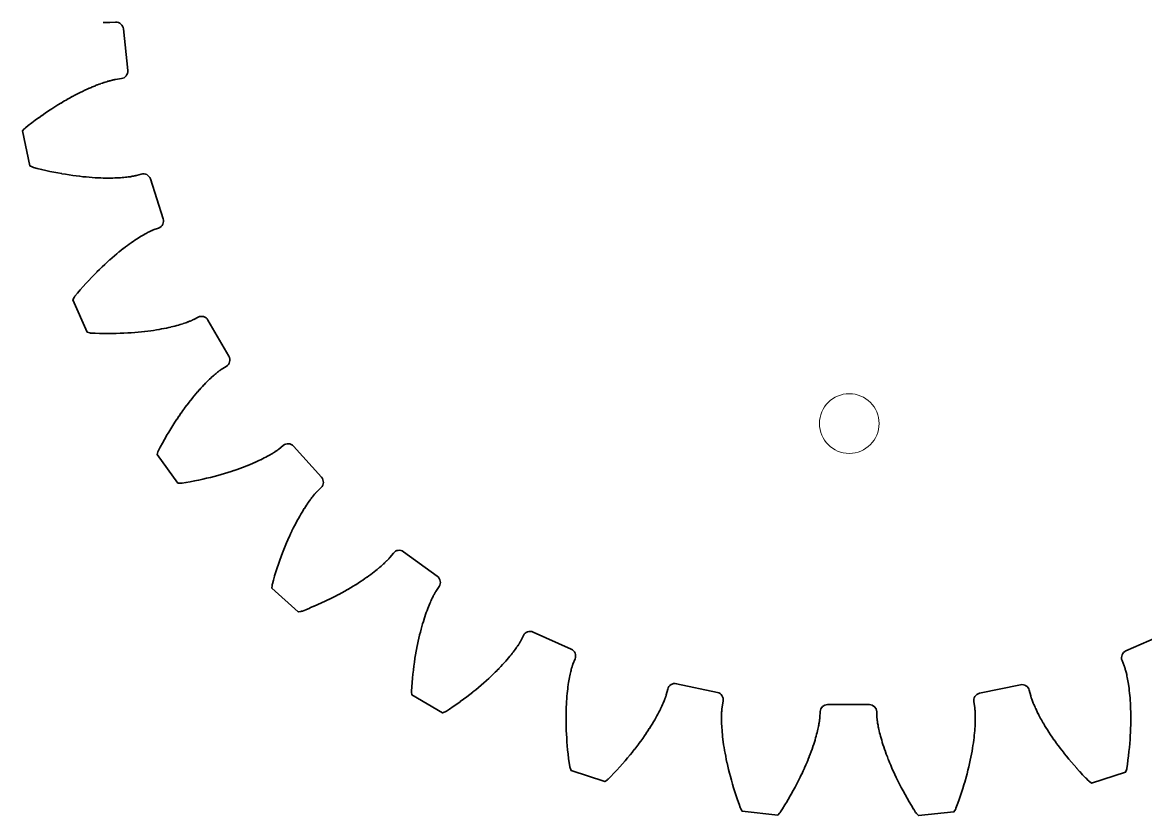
# Model space of a CAD drawing. Header units: millimetres. Extents: x 16327 to 16632, y 30408 to 30707.
# Drawn here: x 16328.8 to 16479.3, y 30482.3 to 30588.6 of the extents above; entities that cross this region are included whole.
import ezdxf

# ---------------------------------------------------------------- set-up
doc = ezdxf.new("R2010")
doc.units = ezdxf.units.MM
doc.header["$MEASUREMENT"] = 0
doc.layers.add('2D Drafting - General_Pen_No__21', color=7, linetype='Continuous', lineweight=20)
doc.layers.add('2D Drafting - General_Pen_No__6', color=5, linetype='Continuous', lineweight=35)

msp = doc.modelspace()

# ---------------------------------------------------------------- linework, layer by layer
at = {"layer": '2D Drafting - General_Pen_No__21', "linetype": 'Continuous'}
msp.add_circle((16439.59, 30534.83), 4, dxfattribs=at)
at = {"layer": '2D Drafting - General_Pen_No__6', "linetype": 'Continuous', "flags": 128}
msp.add_lwpolyline([(16339.63, 30588.58, 0.004966), (16339.65, 30588.58), (16339.79, 30588.57), (16339.91, 30588.56, 0.006813), (16339.93, 30588.56), (16340.05, 30588.56), (16340.14, 30588.55, 0.006687), (16340.16, 30588.55), (16340.24, 30588.55), (16340.33, 30588.55), (16340.37, 30588.55, 0.0101), (16340.41, 30588.55), (16340.43, 30588.55, 0.00747), (16340.46, 30588.55), (16340.49, 30588.55), (16340.52, 30588.55), (16341.3, 30588.6, -0.402938), (16342.35, 30587.71), (16342.92, 30582.14, -0.402652), (16342.07, 30581.05), (16341.29, 30580.94, 0.01281), (16341.24, 30580.93, -0.00301), (16341.22, 30580.92), (16341.18, 30580.92, 0.006179), (16341.16, 30580.91), (16341.11, 30580.9, -0.002832), (16341.1, 30580.9), (16341.04, 30580.89, 0.00764), (16341.01, 30580.88), (16340.94, 30580.87, 0.004256), (16340.92, 30580.86), (16340.83, 30580.84), (16340.72, 30580.81, 0.00691), (16340.7, 30580.81), (16340.58, 30580.77), (16340.45, 30580.74, 0.003819), (16340.43, 30580.73), (16340.29, 30580.69, 0.003319), (16340.28, 30580.69), (16340.11, 30580.64), (16339.95, 30580.59, 0.006038), (16339.92, 30580.58), (16339.75, 30580.53, 0.004063), (16339.74, 30580.52), (16339.54, 30580.45), (16339.33, 30580.38, 0.005889), (16339.31, 30580.37), (16339.09, 30580.29), (16338.86, 30580.21, 0.002685), (16338.85, 30580.2), (16338.61, 30580.11, 0.002879), (16338.6, 30580.1), (16338.35, 30580, 0.003174), (16338.34, 30580), (16338.08, 30579.89, 0.00327), (16338.07, 30579.88), (16337.79, 30579.76, 0.002565), (16337.78, 30579.76), (16337.5, 30579.63, 0.003064), (16337.49, 30579.63), (16337.18, 30579.49), (16336.88, 30579.34, 0.004563), (16336.86, 30579.34), (16336.54, 30579.18), (16336.21, 30579.01, 0.003108), (16336.2, 30579.01), (16335.86, 30578.84, 0.003592), (16335.85, 30578.83), (16335.51, 30578.65, 0.003592), (16335.49, 30578.64), (16335.13, 30578.44), (16334.77, 30578.24, 0.004628), (16334.75, 30578.23), (16334.37, 30578.01), (16333.99, 30577.78, 0.003466), (16333.98, 30577.77), (16333.58, 30577.53), (16333.18, 30577.28, 0.003666), (16333.16, 30577.27), (16332.75, 30577), (16332.33, 30576.73, 0.00456), (16332.31, 30576.72), (16331.88, 30576.43), (16331.45, 30576.12, 0.002786), (16331.44, 30576.12), (16331, 30575.81, 0.003352), (16330.99, 30575.8), (16330.54, 30575.47, 0.002658), (16330.53, 30575.47), (16330.08, 30575.13, 0.003448), (16330.07, 30575.12), (16329.6, 30574.76), (16329.21, 30574.45, 0.051109), (16329.06, 30574.31), (16328.82, 30574.04), (16329.8, 30569.37), (16330.13, 30569.21, 0.049273), (16330.31, 30569.14), (16330.8, 30569.02, 0.002923), (16330.81, 30569.02), (16331.37, 30568.88, 0.002848), (16331.39, 30568.88), (16331.94, 30568.75, 0.003665), (16331.95, 30568.74), (16332.5, 30568.62), (16333.03, 30568.51, 0.003049), (16333.04, 30568.51), (16333.57, 30568.41), (16334.07, 30568.32, 0.004072), (16334.09, 30568.31), (16334.59, 30568.23), (16335.07, 30568.15, 0.003348), (16335.08, 30568.15), (16335.55, 30568.08, 0.002723), (16335.56, 30568.08), (16336.03, 30568.02), (16336.47, 30567.96, 0.003956), (16336.49, 30567.96), (16336.92, 30567.91), (16337.34, 30567.87, 0.004325), (16337.36, 30567.87), (16337.77, 30567.83), (16338.17, 30567.8), (16338.55, 30567.77, 0.004095), (16338.57, 30567.77), (16338.94, 30567.75), (16339.29, 30567.74, 0.003927), (16339.31, 30567.74), (16339.65, 30567.73), (16339.98, 30567.72, 0.003194), (16339.99, 30567.72), (16340.3, 30567.72, 0.003553), (16340.31, 30567.72), (16340.62, 30567.72), (16340.9, 30567.73, 0.004718), (16340.92, 30567.73), (16341.2, 30567.74), (16341.46, 30567.75, 0.003059), (16341.47, 30567.75), (16341.71, 30567.76, 0.002875), (16341.73, 30567.76), (16341.95, 30567.77, 0.003744), (16341.97, 30567.77), (16342.19, 30567.79), (16342.39, 30567.81, 0.004975), (16342.41, 30567.81), (16342.61, 30567.83), (16342.78, 30567.85, 0.005399), (16342.8, 30567.85), (16342.97, 30567.87), (16343.12, 30567.89, 0.003236), (16343.13, 30567.89), (16343.26, 30567.91, 0.003937), (16343.28, 30567.91), (16343.4, 30567.93, 0.004718), (16343.41, 30567.94), (16343.53, 30567.96), (16343.63, 30567.97), (16343.71, 30567.99, 0.009797), (16343.74, 30568), (16343.8, 30568.01, -0.00359), (16343.81, 30568.01), (16343.86, 30568.02, 0.003783), (16343.88, 30568.02), (16343.91, 30568.03, 0.006806), (16343.93, 30568.04, 0.008208), (16343.98, 30568.05), (16343.98, 30568.06, 0.029373), (16344.1, 30568.08), (16344.74, 30568.26, -0.402782), (16345.96, 30567.61), (16347.68, 30562.28, -0.4029), (16347.07, 30561.03), (16346.34, 30560.77, 0.005333), (16346.32, 30560.76, 0.008218), (16346.29, 30560.75), (16346.26, 30560.74), (16346.23, 30560.72, -0.007096), (16346.21, 30560.71), (16346.18, 30560.7, 0.011299), (16346.14, 30560.68), (16346.08, 30560.66), (16346.01, 30560.62, 0.00606), (16345.99, 30560.61), (16345.9, 30560.57), (16345.8, 30560.52, 0.002986), (16345.79, 30560.52), (16345.67, 30560.46), (16345.55, 30560.4, 0.006684), (16345.53, 30560.38), (16345.39, 30560.31), (16345.24, 30560.23), (16345.09, 30560.14, 0.004292), (16345.07, 30560.13), (16344.9, 30560.03), (16344.72, 30559.93, 0.003196), (16344.71, 30559.92), (16344.52, 30559.8), (16344.33, 30559.68, 0.005051), (16344.31, 30559.67), (16344.1, 30559.54), (16343.88, 30559.4, 0.00339), (16343.87, 30559.39), (16343.64, 30559.23), (16343.41, 30559.07, 0.003438), (16343.39, 30559.06), (16343.14, 30558.88), (16342.89, 30558.7, 0.003271), (16342.88, 30558.69), (16342.62, 30558.5, 0.002859), (16342.61, 30558.49), (16342.34, 30558.29, 0.003687), (16342.33, 30558.28), (16342.05, 30558.06), (16341.76, 30557.83, 0.00441), (16341.75, 30557.82), (16341.45, 30557.57), (16341.15, 30557.32, 0.00379), (16341.14, 30557.31), (16340.83, 30557.05, 0.003289), (16340.82, 30557.04), (16340.51, 30556.76, 0.002512), (16340.5, 30556.75), (16340.18, 30556.47, 0.002925), (16340.17, 30556.46), (16339.84, 30556.15, 0.002981), (16339.84, 30556.15), (16339.5, 30555.83, 0.002746), (16339.49, 30555.82), (16339.15, 30555.49), (16338.8, 30555.15, 0.004119), (16338.79, 30555.13), (16338.43, 30554.77), (16338.08, 30554.4, 0.003308), (16338.07, 30554.39), (16337.7, 30554.01, 0.002962), (16337.7, 30554), (16337.33, 30553.6, 0.002657), (16337.32, 30553.6), (16336.95, 30553.18, 0.002888), (16336.95, 30553.18), (16336.57, 30552.75, 0.003209), (16336.56, 30552.74), (16336.18, 30552.3, 0.003219), (16336.18, 30552.29), (16335.86, 30551.91, 0.049174), (16335.75, 30551.74), (16335.57, 30551.42), (16337.5, 30547.06), (16337.85, 30546.97, 0.050527), (16338.05, 30546.94), (16338.54, 30546.92, 0.003398), (16338.56, 30546.92), (16339.14, 30546.91, 0.002538), (16339.15, 30546.91), (16339.72, 30546.9, 0.002957), (16339.73, 30546.9), (16340.28, 30546.89, 0.003018), (16340.29, 30546.89), (16340.84, 30546.9), (16341.37, 30546.9, 0.00416), (16341.39, 30546.9), (16341.9, 30546.92, 0.002543), (16341.91, 30546.92), (16342.41, 30546.94, 0.003326), (16342.42, 30546.94), (16342.92, 30546.97), (16343.39, 30546.99, 0.003057), (16343.4, 30547), (16343.86, 30547.03, 0.002785), (16343.87, 30547.03), (16344.32, 30547.07, 0.003079), (16344.33, 30547.07), (16344.76, 30547.11, 0.00311), (16344.77, 30547.11), (16345.19, 30547.16, 0.00258), (16345.2, 30547.16), (16345.61, 30547.21), (16346, 30547.26, 0.003969), (16346.02, 30547.26), (16346.39, 30547.32, 0.002512), (16346.4, 30547.32), (16346.76, 30547.38, 0.003398), (16346.77, 30547.38), (16347.12, 30547.44, 0.002956), (16347.13, 30547.44), (16347.47, 30547.5), (16347.79, 30547.57, 0.00344), (16347.81, 30547.57), (16348.12, 30547.63), (16348.42, 30547.7), (16348.7, 30547.76, 0.005276), (16348.72, 30547.77), (16348.98, 30547.83), (16349.24, 30547.9, 0.003101), (16349.25, 30547.9), (16349.5, 30547.96), (16349.72, 30548.03, 0.003753), (16349.73, 30548.03), (16349.94, 30548.09, 0.002637), (16349.95, 30548.09), (16350.15, 30548.16), (16350.33, 30548.21, 0.006907), (16350.36, 30548.22), (16350.52, 30548.28), (16350.69, 30548.33), (16350.82, 30548.38, 0.007243), (16350.85, 30548.39), (16350.98, 30548.44), (16351.09, 30548.48, 0.006577), (16351.12, 30548.49), (16351.21, 30548.53, 0.002925), (16351.22, 30548.53), (16351.31, 30548.57, 0.003418), (16351.32, 30548.57), (16351.4, 30548.61, -0.003057), (16351.41, 30548.61), (16351.47, 30548.64, 0.006392), (16351.49, 30548.65), (16351.53, 30548.66, 0.006199), (16351.55, 30548.67), (16351.59, 30548.69), (16351.61, 30548.7, 0.006694), (16351.64, 30548.71), (16351.64, 30548.73, 0.035129), (16351.77, 30548.78), (16352.34, 30549.08, -0.402973), (16353.67, 30548.69), (16356.46, 30543.84, -0.402911), (16356.12, 30542.49), (16355.46, 30542.08, -0.004183), (16355.45, 30542.07), (16355.43, 30542.06), (16355.42, 30542.05, -0.010471), (16355.38, 30542.03), (16355.37, 30542.02, 0.007968), (16355.34, 30542), (16355.31, 30541.98, 0.005183), (16355.29, 30541.96), (16355.23, 30541.92), (16355.15, 30541.86), (16355.07, 30541.8), (16354.99, 30541.74, 0.00838), (16354.96, 30541.72), (16354.87, 30541.64), (16354.76, 30541.55), (16354.64, 30541.45, 0.006165), (16354.62, 30541.44), (16354.5, 30541.33), (16354.37, 30541.21, 0.004115), (16354.35, 30541.2), (16354.21, 30541.07), (16354.06, 30540.93, 0.004153), (16354.05, 30540.92), (16353.88, 30540.76), (16353.72, 30540.6, 0.004149), (16353.71, 30540.59), (16353.53, 30540.42), (16353.34, 30540.23, 0.003123), (16353.34, 30540.22), (16353.15, 30540.03, 0.004548), (16353.14, 30540.02), (16352.94, 30539.81), (16352.73, 30539.58), (16352.52, 30539.35, 0.003479), (16352.51, 30539.34), (16352.3, 30539.09, 0.003944), (16352.29, 30539.08), (16352.07, 30538.83, 0.003388), (16352.06, 30538.82), (16351.83, 30538.54), (16351.6, 30538.26, 0.004957), (16351.59, 30538.24), (16351.35, 30537.94), (16351.1, 30537.63, 0.003496), (16351.1, 30537.62), (16350.85, 30537.29), (16350.59, 30536.96, 0.004182), (16350.58, 30536.94), (16350.33, 30536.59), (16350.07, 30536.22, 0.0032), (16350.06, 30536.21), (16349.8, 30535.84, 0.003336), (16349.79, 30535.82), (16349.53, 30535.43, 0.002677), (16349.52, 30535.42), (16349.25, 30535.01), (16348.98, 30534.59, 0.00454), (16348.97, 30534.57), (16348.7, 30534.14, 0.002549), (16348.7, 30534.13), (16348.42, 30533.67), (16348.14, 30533.21, 0.003772), (16348.13, 30533.19), (16347.85, 30532.71), (16347.58, 30532.21, 0.003634), (16347.57, 30532.2), (16347.29, 30531.68), (16347.05, 30531.24, 0.051011), (16346.97, 30531.05), (16346.87, 30530.7), (16349.66, 30526.84), (16350.03, 30526.83, 0.050351), (16350.23, 30526.84), (16350.72, 30526.92, 0.002846), (16350.73, 30526.92), (16351.3, 30527.03, 0.00385), (16351.31, 30527.03), (16351.88, 30527.14), (16352.42, 30527.25, 0.003289), (16352.44, 30527.26), (16352.97, 30527.37), (16353.49, 30527.49, 0.00356), (16353.5, 30527.49), (16354, 30527.62, 0.002544), (16354.01, 30527.62), (16354.49, 30527.74, 0.003128), (16354.51, 30527.74), (16354.98, 30527.87, 0.002684), (16354.99, 30527.87), (16355.45, 30528), (16355.89, 30528.13, 0.004075), (16355.91, 30528.13), (16356.33, 30528.26, 0.002778), (16356.34, 30528.27), (16356.77, 30528.4), (16357.16, 30528.53, 0.003136), (16357.18, 30528.54), (16357.57, 30528.67), (16357.94, 30528.8, 0.003757), (16357.95, 30528.81), (16358.31, 30528.94, 0.002822), (16358.32, 30528.94), (16358.67, 30529.08), (16358.99, 30529.21, 0.003846), (16359.01, 30529.21), (16359.33, 30529.35), (16359.63, 30529.47, 0.003272), (16359.64, 30529.48), (16359.93, 30529.6, 0.002762), (16359.94, 30529.61), (16360.21, 30529.73, 0.003379), (16360.22, 30529.73), (16360.49, 30529.86), (16360.73, 30529.98, 0.003382), (16360.74, 30529.98), (16360.97, 30530.1, 0.003065), (16360.98, 30530.1), (16361.21, 30530.22), (16361.41, 30530.32, 0.005158), (16361.43, 30530.33), (16361.63, 30530.44), (16361.81, 30530.54, 0.002927), (16361.82, 30530.54), (16361.99, 30530.64), (16362.14, 30530.73, 0.004382), (16362.16, 30530.74), (16362.3, 30530.83), (16362.43, 30530.9, 0.007073), (16362.45, 30530.92), (16362.57, 30530.99), (16362.66, 30531.05, 0.007393), (16362.69, 30531.07), (16362.78, 30531.13), (16362.86, 30531.18, 0.004561), (16362.87, 30531.19), (16362.94, 30531.24), (16363, 30531.28, 0.007364), (16363.02, 30531.3), (16363.06, 30531.32, -0.005139), (16363.07, 30531.34), (16363.09, 30531.35, 0.013111), (16363.13, 30531.38), (16363.14, 30531.39), (16363.15, 30531.4, -0.006712), (16363.17, 30531.41), (16363.76, 30531.9, -0.402693), (16365.15, 30531.8), (16368.88, 30527.63, -0.402939), (16368.83, 30526.24), (16368.27, 30525.7, -0.005735), (16368.26, 30525.69), (16368.25, 30525.68), (16368.24, 30525.67, 0.013404), (16368.2, 30525.63), (16368.19, 30525.62, -0.007503), (16368.17, 30525.6), (16368.15, 30525.58, 0.011192), (16368.12, 30525.54), (16368.09, 30525.51, -0.00683), (16368.07, 30525.49), (16368.03, 30525.45, 0.010963), (16368, 30525.41), (16367.95, 30525.35), (16367.87, 30525.25), (16367.79, 30525.16, 0.004144), (16367.78, 30525.14), (16367.69, 30525.03), (16367.6, 30524.91, 0.003535), (16367.59, 30524.9), (16367.49, 30524.77, 0.003597), (16367.48, 30524.76), (16367.37, 30524.62), (16367.26, 30524.46, 0.005461), (16367.25, 30524.45), (16367.13, 30524.28), (16367.01, 30524.1, 0.003194), (16367, 30524.09), (16366.87, 30523.89, 0.003035), (16366.86, 30523.88), (16366.73, 30523.68, 0.002918), (16366.72, 30523.67), (16366.59, 30523.45, 0.00315), (16366.58, 30523.44), (16366.43, 30523.21, 0.002538), (16366.43, 30523.2), (16366.28, 30522.96, 0.002532), (16366.28, 30522.95), (16366.12, 30522.69, 0.003603), (16366.12, 30522.68), (16365.96, 30522.41, 0.002557), (16365.96, 30522.4), (16365.79, 30522.11), (16365.63, 30521.82, 0.004495), (16365.62, 30521.8), (16365.45, 30521.48), (16365.29, 30521.16, 0.003617), (16365.28, 30521.14), (16365.11, 30520.81, 0.002865), (16365.11, 30520.8), (16364.93, 30520.44, 0.002935), (16364.93, 30520.43), (16364.75, 30520.06), (16364.58, 30519.68, 0.003784), (16364.57, 30519.66), (16364.39, 30519.27, 0.003913), (16364.39, 30519.26), (16364.21, 30518.84), (16364.03, 30518.41, 0.002957), (16364.03, 30518.4), (16363.85, 30517.96), (16363.67, 30517.5, 0.004224), (16363.66, 30517.49), (16363.49, 30517.01), (16363.31, 30516.53, 0.004461), (16363.3, 30516.52), (16363.13, 30516.01), (16362.95, 30515.5, 0.003474), (16362.95, 30515.49), (16362.78, 30514.95), (16362.61, 30514.41, 0.003866), (16362.6, 30514.4), (16362.44, 30513.83), (16362.3, 30513.35, 0.051501), (16362.26, 30513.15), (16362.23, 30512.79), (16365.77, 30509.59), (16366.12, 30509.65, 0.050883), (16366.32, 30509.71), (16366.79, 30509.89), (16367.33, 30510.11, 0.003331), (16367.34, 30510.12), (16367.86, 30510.34, 0.003613), (16367.88, 30510.34), (16368.39, 30510.57), (16368.89, 30510.79, 0.00315), (16368.9, 30510.8), (16369.38, 30511.03), (16369.84, 30511.25, 0.004065), (16369.86, 30511.25), (16370.31, 30511.48), (16370.75, 30511.7, 0.003249), (16370.76, 30511.71), (16371.18, 30511.93, 0.00281), (16371.19, 30511.93), (16371.6, 30512.15), (16371.99, 30512.37, 0.003244), (16372.01, 30512.38), (16372.38, 30512.59, 0.003048), (16372.39, 30512.6), (16372.76, 30512.81), (16373.11, 30513.02, 0.003844), (16373.12, 30513.03), (16373.45, 30513.23, 0.003658), (16373.47, 30513.24), (16373.79, 30513.45), (16374.1, 30513.65, 0.00254), (16374.11, 30513.65), (16374.4, 30513.85, 0.003035), (16374.41, 30513.85), (16374.7, 30514.05), (16374.97, 30514.23, 0.004578), (16374.98, 30514.24), (16375.24, 30514.43), (16375.48, 30514.61, 0.002779), (16375.49, 30514.62), (16375.72, 30514.78, 0.003956), (16375.73, 30514.79), (16375.95, 30514.96), (16376.15, 30515.12, 0.005419), (16376.17, 30515.14), (16376.36, 30515.29), (16376.54, 30515.44, 0.004389), (16376.55, 30515.45), (16376.72, 30515.59), (16376.88, 30515.73, 0.003212), (16376.89, 30515.74), (16377.03, 30515.87), (16377.16, 30515.98, 0.007392), (16377.18, 30516), (16377.3, 30516.12), (16377.41, 30516.21, 0.008061), (16377.43, 30516.24), (16377.52, 30516.33), (16377.61, 30516.42, 0.002786), (16377.62, 30516.43), (16377.71, 30516.51), (16377.77, 30516.58, 0.003109), (16377.78, 30516.59), (16377.84, 30516.65, 0.004358), (16377.85, 30516.66), (16377.9, 30516.72), (16377.94, 30516.77), (16377.97, 30516.8, 0.002635), (16377.98, 30516.81), (16378, 30516.84), (16378.01, 30516.85, -0.006104), (16378.03, 30516.87), (16378.51, 30517.47, -0.403012), (16379.88, 30517.66), (16384.4, 30514.36, -0.403167), (16384.64, 30512.99), (16384.2, 30512.34, -0.010299), (16384.18, 30512.3, 0.010299), (16384.15, 30512.26), (16384.14, 30512.24, -0.002584), (16384.13, 30512.23), (16384.11, 30512.19, 0.005368), (16384.1, 30512.17), (16384.07, 30512.11, 0.003959), (16384.06, 30512.1), (16384.01, 30512.02), (16383.96, 30511.93), (16383.91, 30511.84, 0.006365), (16383.9, 30511.81), (16383.85, 30511.7), (16383.78, 30511.58, 0.003142), (16383.78, 30511.57), (16383.71, 30511.44, 0.004747), (16383.7, 30511.42), (16383.63, 30511.27), (16383.56, 30511.11, 0.004627), (16383.55, 30511.09), (16383.47, 30510.91), (16383.39, 30510.73, 0.006211), (16383.38, 30510.7), (16383.3, 30510.5), (16383.21, 30510.29, 0.004796), (16383.21, 30510.27), (16383.12, 30510.04), (16383.02, 30509.8, 0.004695), (16383.02, 30509.78), (16382.92, 30509.52), (16382.83, 30509.25, 0.004191), (16382.82, 30509.24), (16382.73, 30508.95), (16382.63, 30508.65, 0.004346), (16382.62, 30508.63), (16382.53, 30508.32), (16382.43, 30507.99, 0.004448), (16382.43, 30507.98), (16382.33, 30507.63), (16382.23, 30507.28, 0.005056), (16382.23, 30507.26), (16382.13, 30506.89), (16382.03, 30506.51, 0.003869), (16382.03, 30506.49), (16381.94, 30506.09), (16381.84, 30505.68, 0.003968), (16381.84, 30505.67), (16381.75, 30505.24), (16381.66, 30504.8, 0.004747), (16381.66, 30504.78), (16381.57, 30504.33), (16381.49, 30503.86, 0.002988), (16381.49, 30503.85), (16381.41, 30503.37, 0.003404), (16381.41, 30503.35), (16381.33, 30502.86, 0.002918), (16381.33, 30502.85), (16381.26, 30502.34, 0.002603), (16381.26, 30502.33), (16381.19, 30501.81, 0.003752), (16381.19, 30501.79), (16381.13, 30501.26, 0.002603), (16381.13, 30501.25), (16381.07, 30500.69), (16381.02, 30500.12, 0.002986), (16381.01, 30500.11), (16380.97, 30499.53, 0.002978), (16380.97, 30499.52), (16380.93, 30499.02, 0.050567), (16380.94, 30498.82), (16380.99, 30498.46), (16385.11, 30496.06), (16385.44, 30496.2, 0.051385), (16385.62, 30496.29), (16386.04, 30496.57, 0.002613), (16386.05, 30496.57), (16386.53, 30496.9, 0.002729), (16386.54, 30496.91), (16387, 30497.23, 0.002562), (16387.01, 30497.24), (16387.46, 30497.56, 0.003384), (16387.47, 30497.57), (16387.91, 30497.89, 0.002957), (16387.92, 30497.9), (16388.34, 30498.21, 0.002813), (16388.35, 30498.22), (16388.75, 30498.53, 0.002934), (16388.76, 30498.54), (16389.15, 30498.85, 0.002694), (16389.16, 30498.86), (16389.54, 30499.16, 0.003217), (16389.55, 30499.17), (16389.92, 30499.48), (16390.27, 30499.78, 0.004683), (16390.29, 30499.79), (16390.62, 30500.08), (16390.95, 30500.37, 0.005215), (16390.97, 30500.38), (16391.28, 30500.67), (16391.57, 30500.94, 0.003679), (16391.59, 30500.95), (16391.88, 30501.23), (16392.15, 30501.5, 0.003529), (16392.16, 30501.51), (16392.41, 30501.76, 0.002978), (16392.42, 30501.77), (16392.67, 30502.02, 0.002874), (16392.68, 30502.03), (16392.91, 30502.28, 0.002644), (16392.92, 30502.29), (16393.15, 30502.53), (16393.36, 30502.76, 0.004399), (16393.37, 30502.77), (16393.57, 30503), (16393.76, 30503.21, 0.004052), (16393.77, 30503.23), (16393.95, 30503.44), (16394.11, 30503.64, 0.003861), (16394.12, 30503.65), (16394.28, 30503.85), (16394.43, 30504.03, 0.002893), (16394.43, 30504.04), (16394.57, 30504.21), (16394.7, 30504.38, 0.004989), (16394.71, 30504.39), (16394.82, 30504.54, 0.002705), (16394.82, 30504.55), (16394.93, 30504.7, 0.002592), (16394.93, 30504.7), (16395.03, 30504.84, 0.002969), (16395.03, 30504.85), (16395.12, 30504.98), (16395.2, 30505.09, 0.003979), (16395.21, 30505.11), (16395.27, 30505.2, 0.005557), (16395.29, 30505.22), (16395.35, 30505.32), (16395.4, 30505.41), (16395.44, 30505.47, 0.007305), (16395.46, 30505.5), (16395.49, 30505.56), (16395.52, 30505.6, -0.006642), (16395.53, 30505.63, 0.01826), (16395.57, 30505.7), (16395.58, 30505.71, 0.006153), (16395.59, 30505.73), (16395.93, 30506.42, -0.40318), (16397.23, 30506.89), (16402.34, 30504.6, -0.402957), (16402.86, 30503.31), (16402.57, 30502.59), (16402.56, 30502.56), (16402.55, 30502.54, 0.01147), (16402.53, 30502.5), (16402.53, 30502.49, 0.007074), (16402.52, 30502.46), (16402.5, 30502.41), (16402.48, 30502.33), (16402.45, 30502.24), (16402.42, 30502.16, 0.009036), (16402.41, 30502.12), (16402.39, 30502.03, -0.003159), (16402.38, 30502.01), (16402.35, 30501.9, 0.004019), (16402.35, 30501.88), (16402.32, 30501.76, 0.005564), (16402.31, 30501.74), (16402.27, 30501.59), (16402.23, 30501.43, 0.004263), (16402.23, 30501.41), (16402.19, 30501.25, 0.004619), (16402.19, 30501.23), (16402.15, 30501.04), (16402.11, 30500.84, 0.00526), (16402.11, 30500.82), (16402.07, 30500.6), (16402.03, 30500.37, 0.005373), (16402.02, 30500.35), (16401.98, 30500.11), (16401.94, 30499.85, 0.004621), (16401.94, 30499.84), (16401.9, 30499.56), (16401.87, 30499.28, 0.00275), (16401.87, 30499.27), (16401.83, 30498.97, 0.003099), (16401.83, 30498.96), (16401.8, 30498.64), (16401.76, 30498.32, 0.004479), (16401.76, 30498.3), (16401.74, 30497.96, 0.002962), (16401.74, 30497.95), (16401.71, 30497.59), (16401.69, 30497.23, 0.003278), (16401.69, 30497.21), (16401.67, 30496.84, 0.002834), (16401.67, 30496.82), (16401.66, 30496.43, 0.002519), (16401.66, 30496.42), (16401.65, 30496.02, 0.003832), (16401.65, 30496), (16401.64, 30495.57), (16401.64, 30495.14, 0.002939), (16401.64, 30495.13), (16401.65, 30494.68, 0.002531), (16401.65, 30494.67), (16401.66, 30494.21, 0.003724), (16401.66, 30494.2), (16401.68, 30493.72), (16401.7, 30493.23, 0.00373), (16401.7, 30493.22), (16401.73, 30492.72, 0.002519), (16401.73, 30492.71), (16401.77, 30492.19, 0.00315), (16401.77, 30492.18), (16401.81, 30491.66, 0.003258), (16401.81, 30491.65), (16401.86, 30491.1), (16401.92, 30490.55, 0.003874), (16401.92, 30490.53), (16401.99, 30489.96), (16402.06, 30489.38, 0.003565), (16402.07, 30489.37), (16402.14, 30488.88, 0.050566), (16402.18, 30488.68), (16402.31, 30488.34), (16406.84, 30486.85), (16407.14, 30487.06, 0.050322), (16407.29, 30487.19), (16407.65, 30487.55), (16408.05, 30487.97, 0.003271), (16408.06, 30487.98), (16408.45, 30488.39, 0.00338), (16408.45, 30488.4), (16408.83, 30488.82), (16409.19, 30489.22, 0.003082), (16409.2, 30489.23), (16409.55, 30489.63, 0.002533), (16409.55, 30489.64), (16409.89, 30490.03, 0.003657), (16409.9, 30490.04), (16410.22, 30490.43), (16410.53, 30490.81, 0.003208), (16410.54, 30490.82), (16410.83, 30491.19, 0.003193), (16410.84, 30491.2), (16411.12, 30491.57), (16411.39, 30491.92, 0.003977), (16411.4, 30491.94), (16411.66, 30492.29), (16411.91, 30492.63, 0.003484), (16411.92, 30492.64), (16412.15, 30492.98), (16412.38, 30493.31, 0.003224), (16412.38, 30493.32), (16412.6, 30493.64), (16412.8, 30493.95, 0.003691), (16412.81, 30493.96), (16412.99, 30494.26, 0.002952), (16413, 30494.27), (16413.18, 30494.55, 0.002718), (16413.18, 30494.56), (16413.35, 30494.84, 0.002727), (16413.36, 30494.85), (16413.52, 30495.12, 0.003487), (16413.52, 30495.13), (16413.67, 30495.39, 0.002683), (16413.68, 30495.4), (16413.81, 30495.65, 0.003243), (16413.82, 30495.66), (16413.95, 30495.9, 0.002863), (16413.95, 30495.91), (16414.08, 30496.15), (16414.19, 30496.37), (16414.3, 30496.58, 0.005178), (16414.3, 30496.6), (16414.4, 30496.79), (16414.49, 30496.98, 0.003681), (16414.49, 30496.99), (16414.57, 30497.16, 0.00424), (16414.58, 30497.18), (16414.65, 30497.35), (16414.72, 30497.51), (16414.77, 30497.64, 0.007649), (16414.79, 30497.67), (16414.83, 30497.79, -0.00263), (16414.84, 30497.8), (16414.88, 30497.91, 0.006472), (16414.89, 30497.93), (16414.92, 30498.03, 0.002875), (16414.93, 30498.04), (16414.96, 30498.14), (16414.99, 30498.21, 0.006164), (16415, 30498.23), (16415.02, 30498.3), (16415.04, 30498.36, -0.002669), (16415.04, 30498.37), (16415.05, 30498.4, 0.006134), (16415.06, 30498.43), (16415.07, 30498.45), (16415.07, 30498.48), (16415.27, 30499.24, -0.402932), (16416.45, 30499.97), (16421.92, 30498.79, -0.402921), (16422.69, 30497.64), (16422.56, 30496.87, -0.003603), (16422.56, 30496.86), (16422.55, 30496.84), (16422.55, 30496.8), (16422.54, 30496.76, 0.006436), (16422.54, 30496.73), (16422.53, 30496.68, -0.00364), (16422.53, 30496.67), (16422.53, 30496.61, 0.008671), (16422.52, 30496.58), (16422.52, 30496.5), (16422.51, 30496.41, 0.006052), (16422.51, 30496.38), (16422.5, 30496.27), (16422.49, 30496.15, 0.004791), (16422.49, 30496.13), (16422.48, 30495.99), (16422.48, 30495.84, 0.005347), (16422.48, 30495.82), (16422.47, 30495.66), (16422.47, 30495.47, 0.003367), (16422.47, 30495.46), (16422.47, 30495.27, 0.003834), (16422.47, 30495.26), (16422.47, 30495.05), (16422.48, 30494.83, 0.003892), (16422.48, 30494.81), (16422.49, 30494.59, 0.003285), (16422.49, 30494.57), (16422.5, 30494.32), (16422.52, 30494.06, 0.002919), (16422.52, 30494.05), (16422.54, 30493.78, 0.004342), (16422.54, 30493.76), (16422.56, 30493.47), (16422.59, 30493.18, 0.003382), (16422.59, 30493.16), (16422.62, 30492.84), (16422.66, 30492.52, 0.003643), (16422.66, 30492.51), (16422.71, 30492.17, 0.002635), (16422.71, 30492.16), (16422.76, 30491.8), (16422.81, 30491.44, 0.002951), (16422.82, 30491.43), (16422.88, 30491.05, 0.003454), (16422.88, 30491.04), (16422.95, 30490.66, 0.003481), (16422.95, 30490.64), (16423.03, 30490.24), (16423.11, 30489.82, 0.003178), (16423.11, 30489.81), (16423.2, 30489.39, 0.002619), (16423.21, 30489.38), (16423.3, 30488.94, 0.002812), (16423.31, 30488.93), (16423.41, 30488.49, 0.003774), (16423.42, 30488.47), (16423.53, 30488), (16423.66, 30487.53, 0.002521), (16423.66, 30487.52), (16423.79, 30487.04, 0.003142), (16423.79, 30487.03), (16423.94, 30486.53, 0.003952), (16423.94, 30486.52), (16424.09, 30486.01), (16424.26, 30485.49, 0.003869), (16424.26, 30485.48), (16424.43, 30484.94), (16424.61, 30484.41, 0.00429), (16424.62, 30484.39), (16424.82, 30483.84), (16424.99, 30483.36, 0.049749), (16425.07, 30483.19), (16425.26, 30482.88), (16430, 30482.36), (16430.26, 30482.62, 0.050908), (16430.38, 30482.78), (16430.65, 30483.2, 0.00263), (16430.65, 30483.21), (16430.96, 30483.72), (16431.26, 30484.2, 0.003739), (16431.27, 30484.21), (16431.54, 30484.69, 0.002994), (16431.55, 30484.7), (16431.82, 30485.18), (16432.08, 30485.64, 0.003945), (16432.09, 30485.65), (16432.33, 30486.11), (16432.57, 30486.55, 0.003492), (16432.57, 30486.57), (16432.8, 30487.01), (16433.01, 30487.44), (16433.21, 30487.85, 0.004546), (16433.22, 30487.87), (16433.41, 30488.28), (16433.59, 30488.67, 0.005409), (16433.6, 30488.69), (16433.77, 30489.08), (16433.93, 30489.46, 0.003935), (16433.94, 30489.47), (16434.08, 30489.83, 0.003517), (16434.09, 30489.84), (16434.23, 30490.19, 0.002574), (16434.23, 30490.2), (16434.37, 30490.55), (16434.49, 30490.88, 0.004746), (16434.5, 30490.9), (16434.61, 30491.22), (16434.72, 30491.53, 0.004792), (16434.72, 30491.55), (16434.82, 30491.85), (16434.91, 30492.13, 0.002747), (16434.92, 30492.14), (16435, 30492.42, 0.003499), (16435, 30492.43), (16435.08, 30492.7), (16435.15, 30492.95, 0.00405), (16435.16, 30492.96), (16435.22, 30493.2), (16435.28, 30493.43, 0.003249), (16435.28, 30493.44), (16435.34, 30493.66), (16435.38, 30493.86, 0.004374), (16435.39, 30493.88), (16435.43, 30494.07), (16435.46, 30494.24, 0.00574), (16435.47, 30494.26), (16435.5, 30494.42), (16435.53, 30494.58), (16435.55, 30494.72, 0.00361), (16435.56, 30494.73), (16435.57, 30494.85, 0.00557), (16435.58, 30494.87), (16435.59, 30494.97, -0.003826), (16435.59, 30494.99), (16435.61, 30495.06, 0.01151), (16435.61, 30495.11), (16435.62, 30495.18), (16435.63, 30495.25, 0.003227), (16435.63, 30495.27), (16435.63, 30495.32, 0.003143), (16435.64, 30495.33), (16435.64, 30495.37, 0.004396), (16435.64, 30495.39), (16435.64, 30495.41, -0.004538), (16435.64, 30495.43), (16435.65, 30495.45), (16435.68, 30496.23, -0.403173), (16436.68, 30497.19), (16442.28, 30497.17, -0.402928), (16443.27, 30496.21), (16443.3, 30495.44, 0.006548), (16443.3, 30495.41, -0.005984), (16443.3, 30495.39), (16443.3, 30495.36), (16443.31, 30495.31, -0.003657), (16443.31, 30495.3), (16443.31, 30495.25, 0.007018), (16443.32, 30495.22), (16443.32, 30495.15), (16443.34, 30495.06), (16443.35, 30494.96, 0.004901), (16443.35, 30494.95), (16443.36, 30494.84, 0.003937), (16443.37, 30494.83), (16443.39, 30494.71, 0.003179), (16443.39, 30494.7), (16443.41, 30494.55), (16443.44, 30494.4), (16443.47, 30494.24, 0.007734), (16443.47, 30494.21), (16443.51, 30494.04), (16443.55, 30493.84), (16443.6, 30493.64, 0.00366), (16443.6, 30493.62), (16443.65, 30493.42, 0.005119), (16443.65, 30493.4), (16443.71, 30493.17), (16443.77, 30492.93, 0.00409), (16443.78, 30492.92), (16443.85, 30492.66), (16443.93, 30492.39), (16444.01, 30492.12, 0.005317), (16444.01, 30492.1), (16444.1, 30491.81), (16444.2, 30491.51, 0.00341), (16444.2, 30491.5), (16444.31, 30491.18), (16444.42, 30490.87, 0.003721), (16444.43, 30490.85), (16444.55, 30490.51), (16444.69, 30490.16), (16444.82, 30489.81, 0.004342), (16444.83, 30489.79), (16444.98, 30489.42), (16445.14, 30489.05, 0.00297), (16445.14, 30489.04), (16445.31, 30488.64), (16445.49, 30488.25, 0.003894), (16445.49, 30488.23), (16445.68, 30487.83, 0.002514), (16445.68, 30487.82), (16445.89, 30487.39), (16446.09, 30486.97, 0.003427), (16446.1, 30486.96), (16446.32, 30486.52, 0.002747), (16446.32, 30486.51), (16446.55, 30486.07, 0.003431), (16446.56, 30486.06), (16446.8, 30485.61, 0.002672), (16446.8, 30485.6), (16447.06, 30485.12), (16447.33, 30484.65, 0.00366), (16447.33, 30484.64), (16447.61, 30484.16, 0.002826), (16447.62, 30484.15), (16447.91, 30483.66), (16448.21, 30483.16, 0.003179), (16448.22, 30483.15), (16448.48, 30482.73, 0.05108), (16448.61, 30482.57), (16448.86, 30482.3), (16453.6, 30482.79), (16453.8, 30483.1, 0.049488), (16453.88, 30483.28), (16454.06, 30483.74, 0.002649), (16454.06, 30483.75), (16454.26, 30484.3, 0.003131), (16454.26, 30484.31), (16454.44, 30484.85, 0.003191), (16454.45, 30484.86), (16454.63, 30485.4), (16454.79, 30485.91, 0.00338), (16454.8, 30485.92), (16454.95, 30486.44), (16455.1, 30486.93, 0.00286), (16455.1, 30486.94), (16455.24, 30487.42, 0.00369), (16455.24, 30487.44), (16455.37, 30487.91), (16455.49, 30488.37, 0.003976), (16455.49, 30488.39), (16455.6, 30488.84), (16455.7, 30489.28, 0.002921), (16455.7, 30489.29), (16455.8, 30489.71, 0.00351), (16455.8, 30489.72), (16455.89, 30490.14), (16455.96, 30490.54, 0.002908), (16455.97, 30490.55), (16456.04, 30490.95), (16456.1, 30491.32, 0.004208), (16456.11, 30491.34), (16456.16, 30491.71), (16456.22, 30492.06, 0.002972), (16456.22, 30492.07), (16456.26, 30492.4, 0.003495), (16456.26, 30492.42), (16456.3, 30492.75), (16456.34, 30493.07), (16456.37, 30493.36, 0.00406), (16456.37, 30493.38), (16456.4, 30493.67), (16456.42, 30493.94, 0.004712), (16456.42, 30493.96), (16456.44, 30494.22), (16456.45, 30494.47, 0.003885), (16456.45, 30494.48), (16456.46, 30494.72), (16456.47, 30494.93, 0.004742), (16456.47, 30494.95), (16456.47, 30495.16), (16456.47, 30495.35, 0.005424), (16456.47, 30495.37), (16456.47, 30495.54, 0.003598), (16456.47, 30495.56), (16456.47, 30495.73), (16456.46, 30495.88, 0.004272), (16456.46, 30495.9), (16456.46, 30496.04), (16456.45, 30496.16, 0.002947), (16456.45, 30496.17), (16456.45, 30496.28, 0.005917), (16456.44, 30496.3), (16456.44, 30496.39, 0.003268), (16456.44, 30496.4), (16456.43, 30496.49), (16456.42, 30496.56, 0.005311), (16456.42, 30496.58), (16456.41, 30496.64), (16456.41, 30496.68, 0.007424), (16456.4, 30496.71), (16456.4, 30496.74, 0.007042), (16456.4, 30496.77), (16456.27, 30497.53, -0.403102), (16457.05, 30498.68), (16462.53, 30499.82, -0.402714), (16463.7, 30499.09), (16463.89, 30498.34, -0.00685), (16463.89, 30498.32), (16463.9, 30498.3), (16463.91, 30498.26), (16463.92, 30498.21), (16463.94, 30498.16, 0.006362), (16463.95, 30498.13), (16463.97, 30498.07), (16463.99, 30498, 0.009615), (16464.01, 30497.96), (16464.04, 30497.88), (16464.08, 30497.76), (16464.12, 30497.65, 0.004956), (16464.13, 30497.63), (16464.18, 30497.51, 0.003555), (16464.18, 30497.49), (16464.24, 30497.35), (16464.3, 30497.2, 0.003296), (16464.31, 30497.18), (16464.38, 30497.03, 0.004285), (16464.38, 30497.01), (16464.47, 30496.83), (16464.55, 30496.64, 0.002827), (16464.56, 30496.63), (16464.65, 30496.43, 0.002664), (16464.65, 30496.42), (16464.75, 30496.22, 0.003882), (16464.76, 30496.21), (16464.87, 30495.99, 0.002598), (16464.88, 30495.98), (16465, 30495.74), (16465.13, 30495.5, 0.002567), (16465.13, 30495.49), (16465.27, 30495.24, 0.003589), (16465.28, 30495.23), (16465.43, 30494.96), (16465.58, 30494.69, 0.004313), (16465.59, 30494.68), (16465.75, 30494.4, 0.002503), (16465.76, 30494.39), (16465.94, 30494.1, 0.003017), (16465.94, 30494.09), (16466.14, 30493.78), (16466.33, 30493.48, 0.003606), (16466.34, 30493.47), (16466.55, 30493.14), (16466.77, 30492.82, 0.004219), (16466.78, 30492.8), (16467.01, 30492.47, 0.003), (16467.02, 30492.46), (16467.26, 30492.12, 0.002976), (16467.27, 30492.11), (16467.53, 30491.75), (16467.79, 30491.4, 0.003904), (16467.8, 30491.38), (16468.09, 30491.01), (16468.38, 30490.64, 0.003309), (16468.39, 30490.63), (16468.7, 30490.24), (16469.01, 30489.86, 0.003674), (16469.02, 30489.84), (16469.35, 30489.45, 0.003092), (16469.36, 30489.44), (16469.71, 30489.04), (16470.07, 30488.63, 0.003428), (16470.08, 30488.62), (16470.45, 30488.21, 0.003711), (16470.46, 30488.2), (16470.85, 30487.78), (16471.25, 30487.35, 0.002762), (16471.26, 30487.34), (16471.6, 30486.98, 0.049539), (16471.75, 30486.86), (16472.05, 30486.65), (16476.59, 30488.11), (16476.72, 30488.45, 0.051328), (16476.77, 30488.65), (16476.84, 30489.15), (16476.92, 30489.74), (16476.99, 30490.3, 0.003578), (16476.99, 30490.31), (16477.05, 30490.87), (16477.11, 30491.41, 0.002898), (16477.11, 30491.42), (16477.16, 30491.95, 0.004033), (16477.16, 30491.96), (16477.2, 30492.48), (16477.23, 30492.98, 0.003948), (16477.23, 30493), (16477.26, 30493.48, 0.002757), (16477.26, 30493.49), (16477.28, 30493.98), (16477.29, 30494.44, 0.002997), (16477.29, 30494.45), (16477.3, 30494.89, 0.003753), (16477.3, 30494.91), (16477.3, 30495.34, 0.002623), (16477.3, 30495.35), (16477.3, 30495.78), (16477.29, 30496.19, 0.002964), (16477.29, 30496.2), (16477.28, 30496.59, 0.003124), (16477.28, 30496.6), (16477.27, 30496.98, 0.003374), (16477.27, 30496.99), (16477.25, 30497.37), (16477.22, 30497.72, 0.003794), (16477.22, 30497.73), (16477.2, 30498.07, 0.004108), (16477.2, 30498.08), (16477.17, 30498.41), (16477.14, 30498.72, 0.003383), (16477.14, 30498.74), (16477.1, 30499.03, 0.004519), (16477.1, 30499.05), (16477.07, 30499.34), (16477.03, 30499.62), (16476.99, 30499.87, 0.004123), (16476.99, 30499.89), (16476.95, 30500.12, 0.004626), (16476.95, 30500.14), (16476.91, 30500.37), (16476.87, 30500.59, 0.003618), (16476.87, 30500.6), (16476.83, 30500.8, 0.002878), (16476.83, 30500.81), (16476.79, 30501, 0.004525), (16476.79, 30501.01), (16476.75, 30501.19), (16476.71, 30501.35, 0.00479), (16476.71, 30501.37), (16476.67, 30501.51, 0.00254), (16476.67, 30501.52), (16476.64, 30501.65, 0.003469), (16476.63, 30501.67), (16476.6, 30501.79), (16476.57, 30501.89, 0.008288), (16476.56, 30501.92), (16476.54, 30502.01), (16476.51, 30502.1), (16476.49, 30502.16, 0.006948), (16476.48, 30502.19), (16476.47, 30502.24, 0.002914), (16476.46, 30502.25), (16476.45, 30502.28, 0.004829), (16476.44, 30502.3), (16476.43, 30502.33), (16476.43, 30502.35, 0.006097), (16476.42, 30502.37), (16476.13, 30503.09, -0.402831), (16476.66, 30504.37), (16481.78, 30506.63, -0.403081)], format="xyb", dxfattribs=at)

doc.saveas('drawing.dxf')
